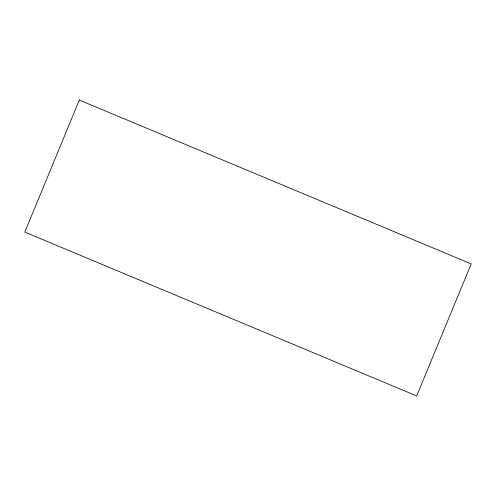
<?xml version="1.0" encoding="UTF-8"?>
<svg xmlns="http://www.w3.org/2000/svg" width="496" height="496" viewBox="0 0 496 496"><rect width="100%" height="100%" fill="white"/><g stroke="black" fill="none" stroke-linecap="round" stroke-linejoin="round"><path stroke-width="0.74" d="M79.323 100.074L24.8 232.091L416.677 395.926L471.2 263.909L79.323 100.074"/></g></svg>
